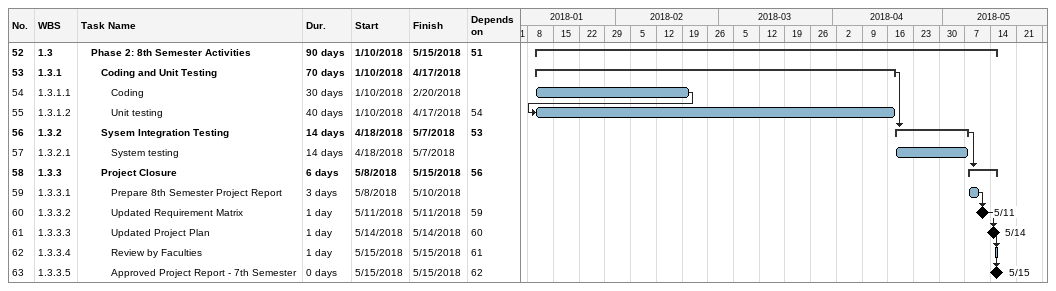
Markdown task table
| ID | WBS | Task | Duration | Start | Finish | Predecessors |
|---|---|---|---|---|---|---|
| 52 | 1.3 | **Phase 2: 8th Semester Activities** | 90d | 2018-01-10 | 2018-05-15 | 51 |
| 53 | 1.3.1 | **Coding and Unit Testing** | 70d | 2018-01-10 | 2018-04-17 |  |
| 54 | 1.3.1.1 | Coding | 30d | 2018-01-10 | 2018-02-20 |  |
| 55 | 1.3.1.2 | Unit testing | 40d | 2018-01-10 | 2018-04-17 | 54 |
| 56 | 1.3.2 | **Sysem Integration Testing** | 14d | 2018-04-18 | 2018-05-07 | 53 |
| 57 | 1.3.2.1 | System testing | 14d | 2018-04-18 | 2018-05-07 |  |
| 58 | 1.3.3 | **Project Closure** | 6d | 2018-05-08 | 2018-05-15 | 56 |
| 59 | 1.3.3.1 | Prepare 8th Semester Project Report | 3d | 2018-05-08 | 2018-05-10 |  |
| 60 | 1.3.3.2 | Updated Requirement Matrix | 1d | 2018-05-11 | 2018-05-11 | 59 |
| 61 | 1.3.3.3 | Updated Project Plan | 1d | 2018-05-14 | 2018-05-14 | 60 |
| 62 | 1.3.3.4 | Review by Faculties | 1d | 2018-05-15 | 2018-05-15 | 61 |
| 63 | 1.3.3.5 | Approved Project Report - 7th Semester | 0d | 2018-05-15 | 2018-05-15 | 62 |
